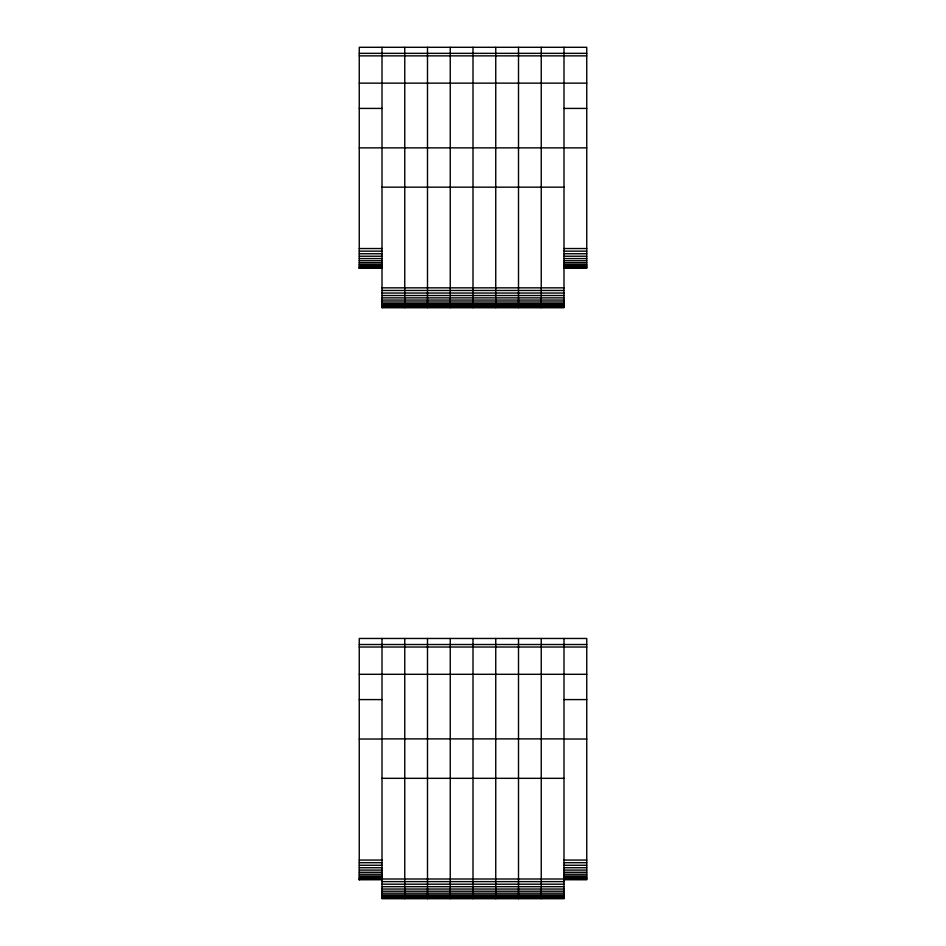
<?xml version="1.0" encoding="UTF-8"?>
<svg xmlns="http://www.w3.org/2000/svg" width="946" height="946" viewBox="0 0 946 946"><rect width="100%" height="100%" fill="white"/><g stroke="black" fill="none" stroke-linecap="round" stroke-linejoin="round"><path stroke-width="1.42" d="M359.255 53.343L586.745 53.343M359.255 55.861L586.745 55.861M359.255 83.142L586.745 83.142M359.255 108.423L382.007 108.423M563.993 108.423L586.745 108.423M359.255 147.86L586.745 147.86M382.007 187.166L563.993 187.166M359.255 248.538L382.007 248.538M563.993 248.538L586.745 248.538M359.255 251.163L382.007 251.163M563.993 251.163L586.745 251.163M359.255 253.741L382.007 253.741M563.993 253.741L586.745 253.741M359.255 256.224L382.007 256.224M563.993 256.224L586.745 256.224M359.255 258.577L382.007 258.577M563.993 258.577L586.745 258.577M359.255 260.741L382.007 260.741M563.993 260.741L586.745 260.741M359.255 262.704L382.007 262.704M563.993 262.704L586.745 262.704M359.255 264.419L382.007 264.419M563.993 264.419L586.745 264.419M359.255 265.85L382.007 265.85M563.993 265.85L586.745 265.85M359.255 266.973L382.007 266.973M563.993 266.973L586.745 266.973M359.255 267.789L382.007 267.789M563.993 267.789L586.745 267.789M359.255 268.238L382.007 268.215M563.993 268.238L586.745 268.215L586.745 47.3L359.255 47.3L359.255 268.38M382.007 287.844L563.993 287.844M382.007 290.469L563.993 290.469M382.007 293.035L563.993 293.035M382.007 295.519L563.993 295.519M382.007 297.872L563.993 297.872M382.007 300.048L563.993 300.048M382.007 301.999L563.993 301.999M382.007 303.713L563.993 303.713M382.007 305.144L563.993 305.144M382.007 306.279L563.993 306.279M382.007 307.083L563.993 307.083M382.007 307.509L563.993 307.509M382.007 307.533L563.993 307.533L563.993 47.3M359.255 644.51L586.745 644.51M359.255 647.017L586.745 647.017M359.255 674.297L586.745 674.297M359.255 699.591L382.007 699.591M563.993 699.591L586.745 699.591M382.007 738.885L563.993 738.885M359.255 739.027L382.007 739.027M563.993 739.027L586.745 739.027M382.007 778.322L563.993 778.322M359.255 860.068L382.007 860.068M563.993 860.068L586.745 860.068M359.255 862.693L382.007 862.693M563.993 862.693L586.745 862.693M359.255 865.259L382.007 865.259M563.993 865.259L586.745 865.259M359.255 867.742L382.007 867.742M563.993 867.742L586.745 867.742M359.255 870.095L382.007 870.095M563.993 870.095L586.745 870.095M359.255 872.271L382.007 872.271M563.993 872.271L586.745 872.271M359.255 874.222L382.007 874.222M563.993 874.222L586.745 874.222M359.255 875.937L382.007 875.937M563.993 875.937L586.745 875.937M359.255 877.368L382.007 877.368M563.993 877.368L586.745 877.368M359.255 878.503L382.007 878.503M563.993 878.503L586.745 878.503M382.007 879L563.993 879M359.255 879.307L382.007 879.307M563.993 879.307L586.745 879.307M359.255 879.756L382.007 879.733M563.993 879.733L586.745 879.756L586.745 638.467L359.255 638.467L359.255 879.898M382.007 881.625L563.993 881.625M382.007 884.203L563.993 884.203M382.007 886.686L563.993 886.686M382.007 889.039L563.993 889.039M382.007 891.203L563.993 891.203M382.007 893.166L563.993 893.166M382.007 894.881L563.993 894.881M382.007 896.311L563.993 896.311M382.007 897.435L563.993 897.435M382.007 898.251L563.993 898.251M563.993 638.467L563.993 898.7L382.007 898.7L382.007 638.467M541.242 47.3L541.242 307.675M541.242 638.467L541.242 898.7M518.503 47.3L518.503 307.675M518.503 638.467L518.503 898.7M495.751 47.3L495.751 307.675M495.751 638.467L495.751 898.7M473 47.3L473 307.675M473 638.467L473 898.7M450.249 47.3L450.249 307.675M450.249 638.467L450.249 898.7M427.497 47.3L427.497 307.675M427.497 638.467L427.497 898.7M404.758 47.3L404.758 307.675M404.758 638.467L404.758 898.7M382.007 47.3L382.007 307.675"/></g></svg>
